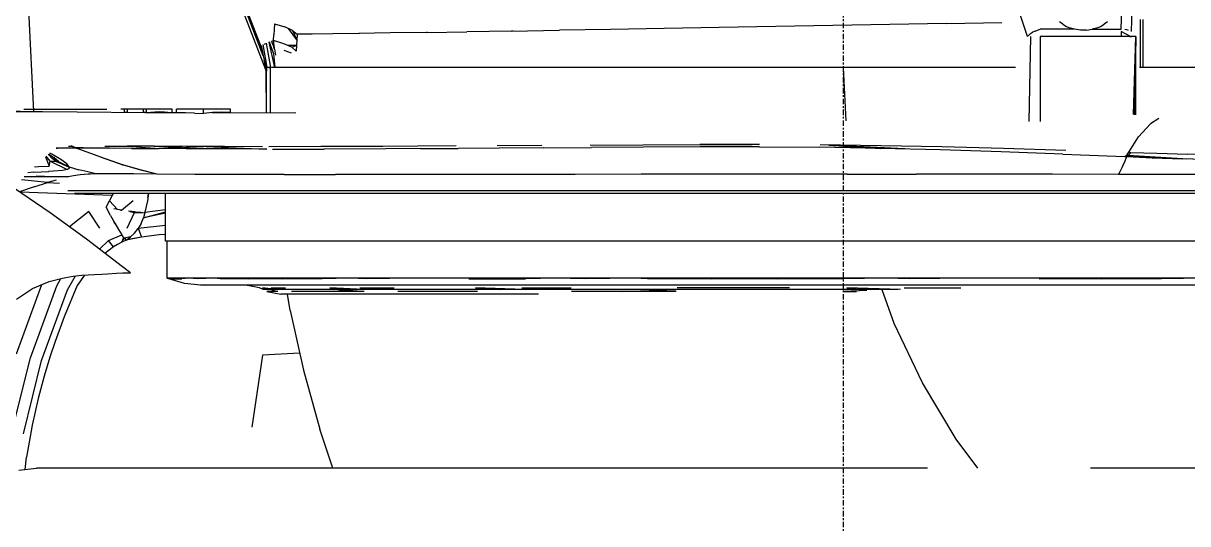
# Model space of a CAD drawing. Header units: millimetres. Extents: x -57554 to 16546, y 2142 to 98430.
# Drawn here: x -17044 to -16408, y 74937 to 75210 of the extents above; entities that cross this region are included whole.
import ezdxf

# ---------------------------------------------------------------- set-up
doc = ezdxf.new("R2010")
doc.units = ezdxf.units.MM
doc.linetypes.add('DXK_LINE_DOT3', pattern=[5.9187, 2.979, -0.9799, 0.9799, -0.9799])

msp = doc.modelspace()

# ---------------------------------------------------------------- linework, layer by layer
at = {"color": 1, "linetype": 'DXK_LINE_DOT3'}
msp.add_line((-16596.37, 71792.5), (-16596.37, 84292.5), dxfattribs=at)
at = {"color": 2, "linetype": 'Continuous'}
for p, q in [((-16444.71, 75207.03), (-16443.44, 75249.12)), ((-16439.19, 75205.8), (-16437.85, 75250)), ((-16911.64, 75184.92), (-16931.85, 75237.56)), ((-16912.98, 75192.6), (-16930.45, 75238.1)), ((-16929.92, 75238.3), (-16914.51, 75198.17)), ((-16495.93, 75203.03), (-16504.09, 75227.51)), ((-17038.14, 75162.2), (-17041, 75217.5)), ((-17038.15, 75162.2), (-17041, 75217.5)), ((-16540.16, 75210.25), (-16509.86, 75210.82)), ((-16476.67, 75209.81), (-16478.48, 75211.2)), ((-16452.26, 75211.2), (-16454.07, 75209.81)), ((-16434.17, 75186.24), (-16434.17, 75212.33)), ((-16432.79, 75186.24), (-16432.79, 75212.33)), ((-16907.08, 75207), (-16907.27, 75203.94)), ((-16906.89, 75210.06), (-16907.08, 75207)), ((-16906.89, 75210.06), (-16901.2, 75208.38)), ((-16896.98, 75206.42), (-16901.2, 75208.38)), ((-16894.7, 75201.24), (-16899.15, 75207.43)), ((-16896.98, 75206.42), (-16894.7, 75201.24)), ((-16896.98, 75206.42), (-16894.52, 75204.3)), ((-16894.52, 75204.3), (-16894.7, 75201.24)), ((-16886.25, 75204.42), (-16894.52, 75204.3)), ((-16875.02, 75204.58), (-16886.31, 75204.42)), ((-16860.49, 75204.8), (-16875.02, 75204.58)), ((-16843.67, 75205.05), (-16860.76, 75204.8)), ((-16823.97, 75205.35), (-16843.67, 75205.05)), ((-16823.97, 75205.35), (-16801.84, 75205.7)), ((-16823.41, 75205.36), (-16823.97, 75205.35)), ((-16777.52, 75206.09), (-16801.84, 75205.7)), ((-16777.52, 75206.09), (-16751.3, 75206.51)), ((-16776.63, 75206.1), (-16777.52, 75206.09)), ((-16723.44, 75206.98), (-16751.3, 75206.51)), ((-16694.26, 75207.47), (-16723.44, 75206.98)), ((-16664.12, 75207.99), (-16694.26, 75207.47)), ((-16633.32, 75208.54), (-16664.12, 75207.99)), ((-16602.2, 75209.1), (-16633.32, 75208.54)), ((-16571.04, 75209.67), (-16602.2, 75209.1)), ((-16540.16, 75210.25), (-16571.04, 75209.67)), ((-16495.19, 75203.86), (-16494.23, 75204.66)), ((-16494.23, 75204.66), (-16493.09, 75205.4)), ((-16491.81, 75206.06), (-16493.09, 75205.4)), ((-16491.81, 75206.06), (-16490.43, 75206.61)), ((-16490.43, 75206.61), (-16489, 75207.03)), ((-16470.21, 75207.03), (-16489, 75207.03)), ((-16476.67, 75209.81), (-16474.66, 75208.64)), ((-16474.66, 75208.64), (-16472.49, 75207.71)), ((-16470.21, 75207.03), (-16472.49, 75207.71)), ((-16466.98, 75206.53), (-16470.21, 75207.03)), ((-16463.76, 75206.53), (-16466.98, 75206.53)), ((-16463.76, 75206.53), (-16460.53, 75207.04)), ((-16458.24, 75207.71), (-16460.53, 75207.04)), ((-16460.53, 75207.04), (-16444.71, 75207.03)), ((-16458.24, 75207.71), (-16456.08, 75208.64)), ((-16456.08, 75208.64), (-16454.07, 75209.81)), ((-16444.71, 75205.77), (-16444.71, 75203.03)), ((-16439.67, 75203.03), (-16444.71, 75205.77)), ((-16441.73, 75206.68), (-16442.7, 75206.86)), ((-16440.82, 75206.44), (-16441.73, 75206.68)), ((-16914.51, 75198.17), (-16913.89, 75196.37)), ((-16914.2, 75198.28), (-16913.38, 75194.51)), ((-16912.98, 75192.6), (-16914.2, 75198.28)), ((-16910.79, 75186.24), (-16912.99, 75198.75)), ((-16912.33, 75199), (-16911.46, 75199.34)), ((-16912.33, 75199), (-16912.21, 75199.05)), ((-16912.21, 75199.05), (-16911.46, 75199.34)), ((-16908.83, 75186.24), (-16911.26, 75199.41)), ((-16909.85, 75199.95), (-16909.14, 75200.23)), ((-16909.85, 75199.95), (-16909.31, 75200.16)), ((-16906.74, 75186.24), (-16909.85, 75199.95)), ((-16909.85, 75199.95), (-16907.49, 75193.82)), ((-16909.31, 75200.16), (-16909.14, 75200.23)), ((-16908.33, 75200.54), (-16907.45, 75200.87)), ((-16907.87, 75199.29), (-16908.33, 75200.54)), ((-16907.46, 75198.03), (-16907.87, 75199.29)), ((-16907.09, 75196.76), (-16907.46, 75198.03)), ((-16907.1, 75196.9), (-16907.46, 75198.03)), ((-16907.45, 75200.87), (-16907.27, 75203.94)), ((-16901.72, 75199.2), (-16907.45, 75200.87)), ((-16907.45, 75200.87), (-16907.32, 75199.51)), ((-16907.32, 75199.51), (-16907.2, 75198.13)), ((-16907.2, 75198.13), (-16907.09, 75196.76)), ((-16897.48, 75197.23), (-16901.72, 75199.2)), ((-16894.87, 75198.18), (-16899.6, 75198.22)), ((-16897.48, 75197.23), (-16894.87, 75198.18)), ((-16894.87, 75198.18), (-16895.04, 75195.11)), ((-16894.7, 75201.24), (-16894.87, 75198.18)), ((-16495.93, 75203.03), (-16495.19, 75203.86)), ((-16494.94, 75156.69), (-16494.14, 75203.03)), ((-16436.72, 75203.03), (-16489, 75203.03)), ((-16489, 75203.03), (-16489, 75156.65)), ((-16439.98, 75203.03), (-16439.67, 75203.03)), ((-16439.67, 75203.03), (-16439.2, 75203.03)), ((-16438.12, 75160.47), (-16436.72, 75203.03)), ((-16436.72, 75203.03), (-16437.56, 75160.46)), ((-16436.72, 75160.45), (-16436.72, 75203.03)), ((-16913.89, 75196.37), (-16913.46, 75194.81)), ((-16913.38, 75194.51), (-16912.98, 75192.6)), ((-16912.98, 75192.6), (-16912.44, 75190.45)), ((-16911.49, 75189.6), (-16911.89, 75192.45)), ((-16907.49, 75193.82), (-16906.74, 75186.24)), ((-16906.88, 75196.18), (-16907.09, 75196.76)), ((-16906.88, 75196.18), (-16906.3, 75192.86)), ((-16897.52, 75194.07), (-16901.59, 75195.52)), ((-16897.48, 75197.23), (-16895.04, 75195.11)), ((-16911.57, 75185.67), (-16912.44, 75190.45)), ((-16912.44, 75190.45), (-16912.09, 75188.77)), ((-16912.09, 75188.77), (-16911.86, 75187.53)), ((-16911.7, 75186.53), (-16911.86, 75187.53)), ((-16911.86, 75187.53), (-16911.42, 75185.21)), ((-16911.42, 75185.21), (-16911.7, 75186.53)), ((-16911.7, 75186.53), (-16911.6, 75185.91)), ((-16911.6, 75185.91), (-16911.42, 75185.21)), ((-16911.3, 75187.29), (-16911.56, 75190.62)), ((-16911.52, 75187.13), (-16911.31, 75186.71)), ((-16911.42, 75185.21), (-16911.52, 75187.13)), ((-16911.52, 75187.13), (-16911.31, 75186.69)), ((-16911.31, 75186.71), (-16911.29, 75187.25)), ((-16911.25, 75186.64), (-16911.31, 75186.71)), ((-16911.31, 75186.69), (-16911.25, 75186.64)), ((-16911.31, 75186.69), (-16911.22, 75186.24)), ((-16911.25, 75186.64), (-16911.29, 75187.25)), ((-16911.25, 75185.17), (-16911.28, 75184.5)), ((-16911.25, 75186.64), (-16910.79, 75186.24)), ((-16911.22, 75186.24), (-16911.25, 75185.17)), ((-16911.22, 75186.24), (-16911.23, 75186.62)), ((-16910.79, 75186.24), (-16911.22, 75186.24)), ((-16910.05, 75186.24), (-16910.79, 75186.24)), ((-16910.05, 75186.24), (-16909.85, 75186.24)), ((-16909.87, 75186.24), (-16910.05, 75186.24)), ((-16909.85, 75186.24), (-16909.76, 75186.24)), ((-16909.83, 75186.24), (-16909.03, 75186.24)), ((-16909.03, 75186.24), (-16909.76, 75186.24)), ((-16909.03, 75161.52), (-16909.03, 75186.24)), ((-16502.52, 75186.24), (-16908.42, 75186.24)), ((-16594.94, 75157.08), (-16596.37, 75186.24)), ((-16284.32, 75186.24), (-16434.7, 75186.24)), ((-16911.49, 75184.44), (-16911.64, 75184.92)), ((-16911.4, 75183.95), (-16911.49, 75184.44)), ((-16911.37, 75183.45), (-16911.4, 75183.95)), ((-16911.36, 75183.76), (-16911.37, 75183.45)), ((-16911.21, 75161.53), (-16911.37, 75183.45)), ((-16911.34, 75184.02), (-16911.36, 75183.76)), ((-16911.3, 75184.24), (-16911.34, 75184.02)), ((-16911.3, 75183.3), (-16911.33, 75184.71)), ((-16911.28, 75184.5), (-16911.3, 75184.24)), ((-16911.18, 75161.53), (-16911.3, 75184.24)), ((-17057.91, 75162.56), (-17033.52, 75162.11)), ((-17048.77, 75162.26), (-17014.55, 75161.93)), ((-17043.69, 75163.5), (-16998.36, 75163.5)), ((-17015.97, 75163.5), (-17015.66, 75163.5)), ((-17014.55, 75161.93), (-16977.28, 75161.7)), ((-16962.7, 75163.5), (-16990.66, 75163.5)), ((-16988.92, 75163.5), (-16988.92, 75161.86)), ((-16988.92, 75161.86), (-16988.33, 75161.85)), ((-16988.33, 75161.85), (-16987.74, 75161.84)), ((-16987.74, 75161.84), (-16987.15, 75161.84)), ((-16987.15, 75161.84), (-16987.15, 75163.5)), ((-16978.61, 75163.5), (-16978.61, 75161.74)), ((-16978.61, 75161.74), (-16978.02, 75161.73)), ((-16977.43, 75161.73), (-16978.02, 75161.73)), ((-16976.84, 75161.72), (-16977.43, 75161.73)), ((-16977.28, 75161.7), (-16960.34, 75161.65)), ((-16976.84, 75163.5), (-16976.84, 75161.72)), ((-16976.84, 75161.72), (-16972.12, 75161.94)), ((-16972.12, 75161.94), (-16967.41, 75161.95)), ((-16966.87, 75161.87), (-16969.58, 75161.95)), ((-16967.41, 75161.95), (-16962.7, 75161.73)), ((-16966.87, 75161.92), (-16966.87, 75161.87)), ((-16962.7, 75161.73), (-16962.7, 75163.5)), ((-16930.88, 75163.5), (-16960.34, 75163.5)), ((-16960.34, 75161.47), (-16960.34, 75163.5)), ((-16955.42, 75161.38), (-16960.34, 75161.47)), ((-16950.5, 75161.28), (-16955.42, 75161.38)), ((-16950.5, 75161.28), (-16945.61, 75161.17)), ((-16945.61, 75161.17), (-16945.61, 75163.5)), ((-16940.7, 75161.62), (-16945.61, 75161.17)), ((-16941.15, 75161.58), (-16937.27, 75161.57)), ((-16935.79, 75161.82), (-16940.7, 75161.62)), ((-16937.27, 75161.57), (-16895.3, 75161.5)), ((-16935.79, 75161.82), (-16930.88, 75161.79)), ((-16930.88, 75161.79), (-16930.88, 75163.5)), ((-16428.86, 75155.45), (-16435.25, 75148.36)), ((-16424.25, 75158.44), (-16428.86, 75155.45)), ((-16440.56, 75139.93), (-16435.25, 75148.36)), ((-17026.02, 75142.24), (-17025.29, 75142.24)), ((-17025.88, 75142.24), (-17026.02, 75142.24)), ((-17025.29, 75142.24), (-17025.88, 75142.24)), ((-17020.03, 75142.16), (-17025.29, 75142.24)), ((-17015.03, 75142.15), (-17020.03, 75142.16)), ((-17019.24, 75143.35), (-17017.68, 75143.35)), ((-17017.85, 75143.57), (-17017.35, 75143.35)), ((-17017.84, 75143.57), (-17017.35, 75143.35)), ((-17017.68, 75143.35), (-17016.82, 75142.91)), ((-17017.68, 75143.35), (-17017.57, 75143.35)), ((-17017.57, 75143.35), (-17017.46, 75143.35)), ((-17017.35, 75143.35), (-17017.46, 75143.35)), ((-17017.35, 75143.35), (-17016.51, 75142.91)), ((-17016.82, 75142.91), (-17015.94, 75142.51)), ((-17015.66, 75142.51), (-17016.51, 75142.91)), ((-17015.94, 75142.51), (-17015.03, 75142.15)), ((-17015.66, 75142.51), (-16996.98, 75142.15)), ((-17006.87, 75142.17), (-17015.66, 75142.51)), ((-17014.79, 75142.15), (-17015.66, 75142.51)), ((-17015.66, 75142.51), (-16994.11, 75142.13)), ((-17001.67, 75137.2), (-17015.03, 75142.15)), ((-17015.03, 75142.15), (-17014.91, 75142.15)), ((-17014.91, 75142.15), (-17014.79, 75142.15)), ((-17006.87, 75142.17), (-17014.79, 75142.15)), ((-16996.98, 75142.15), (-17006.87, 75142.17)), ((-16999.41, 75143.34), (-16987.2, 75143.28)), ((-16984.82, 75142.08), (-16996.98, 75142.15)), ((-16972.45, 75143.2), (-16987.2, 75143.28)), ((-16987.2, 75143.28), (-16969.71, 75141.97)), ((-16987.2, 75143.28), (-16970.13, 75141.97)), ((-16984.82, 75142.08), (-16970.13, 75141.97)), ((-16972.45, 75143.2), (-16972.19, 75143.2)), ((-16954.9, 75143.11), (-16972.45, 75143.2)), ((-16941.78, 75141.79), (-16972.19, 75143.2)), ((-16972.19, 75143.2), (-16952.65, 75141.85)), ((-16952.65, 75141.85), (-16970.13, 75141.97)), ((-16934.23, 75143.02), (-16954.9, 75143.11)), ((-16932.1, 75141.73), (-16952.65, 75141.85)), ((-16944.14, 75143.06), (-16911.26, 75141.67)), ((-16913.46, 75142.99), (-16934.23, 75143.02)), ((-16911.11, 75141.67), (-16932.1, 75141.73)), ((-16881.49, 75143.03), (-16910.02, 75142.98)), ((-16908.03, 75141.66), (-16879.7, 75141.7)), ((-16847.69, 75143.16), (-16881.49, 75143.03)), ((-16846.17, 75141.84), (-16879.7, 75141.7)), ((-16828.55, 75143.26), (-16847.69, 75143.16)), ((-16827.19, 75141.94), (-16846.17, 75141.84)), ((-16807.79, 75143.38), (-16828.55, 75143.26)), ((-16827.19, 75141.94), (-16806.59, 75142.07)), ((-16784.28, 75142.23), (-16806.59, 75142.07)), ((-16760.94, 75143.68), (-16785.3, 75143.51)), ((-16760.11, 75142.41), (-16784.28, 75142.23)), ((-16760.11, 75142.41), (-16733.91, 75142.62)), ((-16734.55, 75143.87), (-16705.84, 75144.03)), ((-16705.39, 75142.81), (-16733.91, 75142.62)), ((-16705.84, 75144.03), (-16674.74, 75144.14)), ((-16674.5, 75142.93), (-16705.39, 75142.81)), ((-16642.16, 75144.14), (-16674.74, 75144.14)), ((-16674.74, 75144.14), (-16646.25, 75144.14)), ((-16642.13, 75142.9), (-16674.5, 75142.93)), ((-16642.13, 75142.9), (-16609.31, 75142.64)), ((-16576.37, 75142.08), (-16609.31, 75142.64)), ((-16575.92, 75143.52), (-16609.12, 75143.95)), ((-16562.86, 75141.74), (-16604.27, 75143.88)), ((-16604.27, 75143.88), (-16576.37, 75142.08)), ((-16543.41, 75141.25), (-16576.37, 75142.08)), ((-16542.63, 75142.87), (-16575.92, 75143.52)), ((-16510.19, 75140.17), (-16543.41, 75141.25)), ((-16509.03, 75142.01), (-16542.63, 75142.87)), ((-16474.91, 75141), (-16509.03, 75142.01)), ((-17031.76, 75137.47), (-17029.83, 75132.39)), ((-17029.31, 75135.13), (-17031.46, 75137.74)), ((-17029.51, 75137.98), (-17030.35, 75138.72)), ((-17028.27, 75136.58), (-17030.24, 75138.81)), ((-17030.08, 75138.96), (-17029.11, 75138.38)), ((-17029.83, 75132.39), (-17029.31, 75135.13)), ((-17028.43, 75138.88), (-17029.53, 75139.44)), ((-17029.31, 75135.13), (-17019.94, 75130.55)), ((-17029.31, 75135.13), (-17026.11, 75135)), ((-17029.11, 75138.38), (-17025.89, 75135.98)), ((-17023.39, 75136.01), (-17028.43, 75138.88)), ((-17026.11, 75135), (-17028.27, 75136.58)), ((-17028.27, 75136.58), (-17025.79, 75135.35)), ((-17028.27, 75136.58), (-17024.54, 75134.74)), ((-17024.54, 75134.74), (-17027.32, 75137.04)), ((-17026.11, 75135), (-17018.84, 75131.89)), ((-17025.94, 75134.93), (-17018.88, 75131.94)), ((-17025.89, 75135.98), (-17024.54, 75134.74)), ((-17018.86, 75131.94), (-17025.79, 75135.35)), ((-17025.79, 75135.35), (-17018.89, 75131.95)), ((-17023.53, 75136.08), (-17023.39, 75136.01)), ((-17020.17, 75133.68), (-17023.39, 75136.01)), ((-16989.9, 75133.18), (-17001.67, 75137.2)), ((-17001.42, 75137.2), (-16989.65, 75133.18)), ((-16476.54, 75138.91), (-16510.19, 75140.17)), ((-16476.54, 75138.91), (-16442.72, 75137.59)), ((-16444.23, 75131.56), (-16443.06, 75134.27)), ((-16443.06, 75134.27), (-16442.95, 75134.55)), ((-16443.05, 75134.31), (-16441.75, 75137.55)), ((-16442.72, 75137.59), (-16442.39, 75137.57)), ((-16442.7, 75137.58), (-16441.97, 75138.21)), ((-16442.39, 75137.57), (-16442.07, 75137.56)), ((-16442.07, 75137.56), (-16441.75, 75137.55)), ((-16441.97, 75138.21), (-16441.26, 75138.99)), ((-16440.99, 75138.17), (-16441.75, 75137.55)), ((-16441.75, 75137.55), (-16427.82, 75136.98)), ((-16441.26, 75138.99), (-16440.56, 75139.93)), ((-16440.24, 75138.96), (-16440.99, 75138.17)), ((-16411.35, 75136.35), (-16440.99, 75138.17)), ((-16440.99, 75138.17), (-16409.35, 75136.28)), ((-16440.23, 75139.92), (-16440.56, 75139.93)), ((-16440.24, 75138.96), (-16439.53, 75139.9)), ((-16440.23, 75139.92), (-16439.88, 75139.9)), ((-16439.88, 75139.9), (-16439.53, 75139.9)), ((-16439.53, 75139.9), (-16425.32, 75139.42)), ((-16427.82, 75136.98), (-16411.35, 75136.35)), ((-16425.32, 75139.42), (-16408.54, 75138.9)), ((-16425.32, 75139.42), (-16408.55, 75138.89)), ((-16392.86, 75135.7), (-16411.35, 75136.35)), ((-16389.7, 75138.34), (-16408.55, 75138.89)), ((-17038.3, 75129.03), (-17041.51, 75128.77)), ((-17038.3, 75129.03), (-17030.07, 75129.53)), ((-17037.92, 75132.04), (-17035.71, 75132.17)), ((-17035.71, 75132.17), (-17029.83, 75132.39)), ((-17027.46, 75129.66), (-17030.13, 75129.52)), ((-17022.52, 75130.01), (-17027.46, 75129.66)), ((-17019.94, 75130.55), (-17022.52, 75130.01)), ((-17018.86, 75131.94), (-17020.17, 75133.68)), ((-17019.23, 75130.94), (-17019.94, 75130.55)), ((-17018.89, 75131.38), (-17019.23, 75130.94)), ((-17018.84, 75131.89), (-17018.89, 75131.38)), ((-17018.86, 75131.94), (-17013.61, 75130.44)), ((-17008.81, 75129.18), (-17013.61, 75130.44)), ((-17008.5, 75127.97), (-17012.89, 75127.62)), ((-17004.45, 75128.16), (-17008.81, 75129.18)), ((-17007.24, 75128.04), (-17008.5, 75127.97)), ((-17005.93, 75128.1), (-17007.24, 75128.04)), ((-17004.56, 75128.15), (-17005.93, 75128.1)), ((-16994.91, 75128.22), (-17004.45, 75128.16)), ((-16983.75, 75128.09), (-16994.91, 75128.22)), ((-16979.72, 75130.11), (-16989.9, 75133.18)), ((-16989.89, 75133.18), (-16989.65, 75133.18)), ((-16989.65, 75133.18), (-16989.14, 75133.03)), ((-16979.47, 75130.1), (-16989.65, 75133.18)), ((-16971.14, 75127.97), (-16983.75, 75128.09)), ((-16971.14, 75127.97), (-16979.72, 75130.11)), ((-16970.89, 75127.97), (-16979.47, 75130.1)), ((-16950.37, 75127.87), (-16971.14, 75127.97)), ((-16927.22, 75127.81), (-16950.37, 75127.87)), ((-16742.85, 75127.86), (-16777.9, 75127.83)), ((-16706.67, 75127.91), (-16742.85, 75127.86)), ((-16669.72, 75127.95), (-16706.67, 75127.91)), ((-16632.21, 75127.99), (-16669.72, 75127.95)), ((-16594.35, 75128.01), (-16632.21, 75127.99)), ((-16594.35, 75128.01), (-16556.51, 75128.02)), ((-16519.07, 75128), (-16556.51, 75128.02)), ((-16482.22, 75127.96), (-16519.07, 75128)), ((-16446.16, 75127.88), (-16482.22, 75127.96)), ((-16446.16, 75127.88), (-16445.27, 75129.44)), ((-16415.92, 75127.8), (-16446.16, 75127.88)), ((-16445.27, 75129.44), (-16444.23, 75131.56)), ((-16444.27, 75131.49), (-16444.23, 75131.56)), ((-17030.7, 75123.42), (-17044.85, 75124.83)), ((-17019.7, 75126.5), (-17043.44, 75126.5)), ((-17038.01, 75121.13), (-17030.7, 75123.42)), ((-17027.65, 75126.63), (-17036.96, 75126.88)), ((-17025.93, 75124.73), (-17030.7, 75123.42)), ((-17030.7, 75123.42), (-17024.15, 75123.11)), ((-17019.7, 75126.5), (-17019.62, 75126.5)), ((-17019.62, 75126.5), (-17019.55, 75126.51)), ((-17019.48, 75126.52), (-17019.55, 75126.51)), ((-17016.56, 75127.14), (-17019.48, 75126.52)), ((-17012.89, 75127.62), (-17016.56, 75127.14)), ((-16901.58, 75127.78), (-16927.22, 75127.81)), ((-16901.58, 75127.78), (-16873.56, 75127.77)), ((-16843.43, 75127.77), (-16873.56, 75127.77)), ((-16811.49, 75127.8), (-16843.43, 75127.77)), ((-16777.9, 75127.83), (-16811.49, 75127.8)), ((-16386.77, 75127.72), (-16415.92, 75127.8)), ((-17029.2, 75106.83), (-17048.72, 75120.26)), ((-17038.01, 75121.13), (-17046.05, 75118.42)), ((-17045.84, 75118.28), (-16995.39, 75116.55)), ((-16192.83, 75118.96), (-17019.62, 75118.96)), ((-16196.32, 75117.5), (-17016.09, 75117.5)), ((-16995.39, 75116.55), (-16996.94, 75113.48)), ((-16994.83, 75117.5), (-16995.39, 75116.55)), ((-16975.59, 75117.5), (-16976.24, 75113.53)), ((-16975.96, 75115.23), (-16975.67, 75117.5)), ((-16966.37, 75091.5), (-16966.37, 75117.5)), ((-16621.11, 75117.5), (-16621.1, 75117.62)), ((-16571.63, 75117.5), (-16571.64, 75117.58)), ((-16998.72, 75109.99), (-16996.94, 75113.48)), ((-16996.33, 75105.44), (-16998.72, 75109.99)), ((-16996.94, 75113.48), (-16992.49, 75108.71)), ((-16990.33, 75108.31), (-16994.46, 75109.07)), ((-16990.33, 75108.31), (-16984.04, 75113.68)), ((-16976.24, 75113.53), (-16977.54, 75107.3)), ((-17009.42, 75092.45), (-17029.2, 75106.83)), ((-17008.21, 75107.55), (-17018.76, 75099.28)), ((-17002.2, 75098.62), (-17008.21, 75107.55)), ((-16996.33, 75105.44), (-16994.05, 75101.31)), ((-16990.92, 75108.42), (-16990.33, 75108.31)), ((-16987.31, 75098.52), (-16983.23, 75107)), ((-16982.97, 75107.38), (-16986.46, 75107.74)), ((-16985.76, 75107.67), (-16983.23, 75107)), ((-16979.96, 75107.23), (-16983.23, 75107)), ((-16983.23, 75107), (-16977.66, 75106.85)), ((-16982.97, 75107.38), (-16979.96, 75107.23)), ((-16979.96, 75107.23), (-16977.66, 75106.85)), ((-16979.65, 75101.1), (-16978.4, 75104.1)), ((-16978.4, 75104.1), (-16966.37, 75107.44)), ((-16977.66, 75106.85), (-16978.4, 75104.1)), ((-16966.37, 75106.8), (-16978.4, 75104.1)), ((-16977.66, 75106.85), (-16977.54, 75107.3)), ((-16977.54, 75107.3), (-16966.37, 75108.64)), ((-16994.05, 75101.31), (-16994.48, 75102.09)), ((-16993.57, 75100.5), (-16994.05, 75101.31)), ((-16994.05, 75101.31), (-16991.97, 75097.76)), ((-16991.97, 75097.76), (-16990.2, 75094.96)), ((-16983.18, 75095.89), (-16981.25, 75098.35)), ((-16979.65, 75101.1), (-16981.25, 75098.35)), ((-16981.25, 75098.35), (-16981.19, 75098.45)), ((-16981.19, 75098.45), (-16966.37, 75100.14)), ((-16981.19, 75098.45), (-16979.44, 75093.54)), ((-17012.86, 75094.96), (-17012.67, 75095.13)), ((-16989.75, 75077.35), (-17009.42, 75092.45)), ((-17002.3, 75086.99), (-16997.39, 75091.74)), ((-16997.39, 75091.74), (-16990.2, 75094.96)), ((-16994.73, 75088.26), (-16997.39, 75091.74)), ((-16990.26, 75090.87), (-16992.54, 75089.59)), ((-16990.26, 75090.87), (-16989.1, 75093.42)), ((-16990.26, 75090.87), (-16988.82, 75093.03)), ((-16987.89, 75092.07), (-16990.26, 75090.87)), ((-16988.82, 75093.03), (-16990.2, 75094.96)), ((-16985.41, 75093.79), (-16988.82, 75093.03)), ((-16988.07, 75092.26), (-16988.82, 75093.03)), ((-16988.82, 75093.03), (-16987.89, 75092.07)), ((-16987.89, 75092.07), (-16988.07, 75092.26)), ((-16987.89, 75092.07), (-16985.41, 75093.79)), ((-16979.44, 75093.54), (-16987.89, 75092.07)), ((-16985.68, 75092.46), (-16987.89, 75092.07)), ((-16979.44, 75093.54), (-16985.68, 75092.46)), ((-16983.18, 75095.89), (-16985.41, 75093.79)), ((-16969.82, 75094.81), (-16979.44, 75093.54)), ((-16966.37, 75095.15), (-16969.82, 75094.81)), ((-16270.06, 75091.5), (-16966.37, 75091.5)), ((-16965.37, 75071.3), (-16965.37, 75091.5)), ((-16994.73, 75088.26), (-16999.41, 75084.77)), ((-16992.54, 75089.59), (-16994.73, 75088.26)), ((-16988.57, 75076.45), (-16989.75, 75077.35)), ((-17029.79, 75069.4), (-17022.51, 75071.3)), ((-17025.64, 75067.14), (-17023.39, 75071.07)), ((-17022.51, 75071.3), (-17020.69, 75071.61)), ((-17020.69, 75071.61), (-17016.69, 75072.3)), ((-17019.83, 75064.83), (-17015.55, 75072.44)), ((-17016.69, 75072.3), (-17011.97, 75072.85)), ((-17010.59, 75072.95), (-17014.47, 75067.31)), ((-17011.97, 75072.85), (-17005.11, 75073.33)), ((-17005.11, 75073.33), (-17001.02, 75073.5)), ((-17001.02, 75073.5), (-16997.99, 75073.68)), ((-16997.99, 75073.68), (-16993.07, 75073.94)), ((-16993.07, 75073.94), (-16989.63, 75074.07)), ((-16989.63, 75074.07), (-16985.36, 75074.17)), ((-16987.38, 75075.58), (-16988.57, 75076.45)), ((-16986.17, 75074.74), (-16987.38, 75075.58)), ((-16985.9, 75074.55), (-16986.17, 75074.74)), ((-16985.63, 75074.36), (-16985.9, 75074.55)), ((-16985.36, 75074.17), (-16985.63, 75074.36)), ((-16293.72, 75071.3), (-16965.37, 75071.3)), ((-16964.49, 75070.92), (-16965.37, 75071.3)), ((-16965.37, 75071.3), (-16962.71, 75070.92)), ((-16956.04, 75068.36), (-16964.49, 75070.92)), ((-16957.58, 75071.3), (-16962.71, 75070.92)), ((-16962.71, 75070.92), (-16962.46, 75071.3)), ((-16962.71, 75070.92), (-16957.41, 75070.92)), ((-16953.78, 75071.3), (-16957.41, 75070.92)), ((-16948.64, 75070.92), (-16953.78, 75071.3)), ((-16939.46, 75071.3), (-16948.64, 75070.92)), ((-16936.47, 75070.92), (-16939.46, 75071.3)), ((-16880.93, 75070.92), (-16936.47, 75070.92)), ((-16921.02, 75070.92), (-16902.66, 75071.3)), ((-16881.05, 75071.3), (-16902.45, 75070.92)), ((-16902.45, 75070.92), (-16894.9, 75071.3)), ((-16865.36, 75071.3), (-16880.93, 75070.92)), ((-16856.67, 75070.92), (-16865.36, 75071.3)), ((-16831.58, 75071.3), (-16856.67, 75070.92)), ((-16769.98, 75071.3), (-16800.88, 75070.92)), ((-16800.88, 75070.92), (-16794.09, 75071.3)), ((-16800.88, 75070.92), (-16769.9, 75070.92)), ((-16753.48, 75071.3), (-16769.9, 75070.92)), ((-16737.24, 75070.92), (-16753.48, 75071.3)), ((-16710.4, 75071.3), (-16737.24, 75070.92)), ((-16703.23, 75070.92), (-16710.4, 75071.3)), ((-16596.37, 75070.92), (-16703.23, 75070.92)), ((-16668.19, 75070.92), (-16632.47, 75071.3)), ((-16596.37, 75071.3), (-16632.45, 75070.92)), ((-16632.45, 75070.92), (-16619.54, 75071.3)), ((-16573.2, 75071.3), (-16596.37, 75070.92)), ((-16560.29, 75070.92), (-16573.2, 75071.3)), ((-16527.23, 75071.3), (-16560.29, 75070.92)), ((-16489.51, 75070.92), (-16455.41, 75071.3)), ((-16489.51, 75070.92), (-16482.34, 75071.3)), ((-16422.84, 75070.92), (-16489.51, 75070.92)), ((-16422.76, 75071.3), (-16455.5, 75070.92)), ((-16455.5, 75070.92), (-16439.26, 75071.3)), ((-16398.65, 75071.3), (-16422.84, 75070.92)), ((-17047.75, 75030.05), (-17033.85, 75067.72)), ((-17047.58, 75059.78), (-17039, 75065.6)), ((-17040.11, 75027.86), (-17025.64, 75067.14)), ((-17039, 75065.6), (-17029.79, 75069.4)), ((-17034, 75026.28), (-17019.83, 75064.83)), ((-17014.47, 75067.31), (-17021.7, 75050.14)), ((-16947.27, 75067.5), (-16956.04, 75068.36)), ((-16341.39, 75067.5), (-16947.27, 75067.5)), ((-16915.11, 75065.98), (-16922.76, 75067.5)), ((-16913.09, 75065), (-16915.11, 75065.98)), ((-16905.93, 75065), (-16913.39, 75065.98)), ((-16913.39, 75065.98), (-16910.26, 75065)), ((-16566.49, 75065), (-16913.08, 75065)), ((-16909.54, 75064.02), (-16906.3, 75065)), ((-16908.61, 75065.98), (-16900.83, 75065.98)), ((-16858.08, 75065), (-16876.58, 75065.98)), ((-16876.58, 75065.98), (-16868.87, 75065)), ((-16859.13, 75065), (-16873.89, 75064.02)), ((-16873.89, 75064.02), (-16868.87, 75065)), ((-16860.34, 75065.98), (-16841.56, 75065.98)), ((-16770.39, 75065), (-16797.11, 75065.98)), ((-16797.11, 75065.98), (-16784.24, 75065)), ((-16771.88, 75065.98), (-16744.95, 75065.98)), ((-16716.77, 75064.02), (-16688.08, 75065)), ((-16625.73, 75065.98), (-16687.08, 75065.98)), ((-16583.54, 75064.43), (-16596.35, 75064.02)), ((-16565.17, 75065.05), (-16594.47, 75065.98)), ((-16594.47, 75065.98), (-16585.79, 75065)), ((-16568.59, 75046.57), (-16575.13, 75064.84)), ((-16563.24, 75065.98), (-16532.33, 75065.98)), ((-16911.06, 75064.02), (-16903.4, 75062.5)), ((-16905.01, 75064.02), (-16911.06, 75064.02)), ((-16762.76, 75062.5), (-16903.4, 75062.5)), ((-16898.3, 75053.58), (-16899.85, 75062.5)), ((-16858.01, 75064.02), (-16897.5, 75064.02)), ((-16795.99, 75064.02), (-16839.61, 75064.02)), ((-16687.7, 75064.02), (-16744.69, 75064.02)), ((-16596.35, 75064.02), (-16589.19, 75064.02)), ((-16898.3, 75053.58), (-16890.99, 75021.02)), ((-17021.7, 75050.14), (-17026.59, 75036.78)), ((-16553.27, 75014.18), (-16568.59, 75046.57)), ((-17026.59, 75036.78), (-17029.49, 75028.08)), ((-17050.24, 74987.2), (-17040.11, 75027.86)), ((-17043.92, 74986.34), (-17034, 75026.28)), ((-17029.49, 75028.08), (-17032.6, 75017.79)), ((-16913.41, 75029.22), (-16919.26, 74989.86)), ((-16893.09, 75030.38), (-16913.41, 75029.22)), ((-16890.99, 75021.02), (-16882.09, 74988.85)), ((-17032.6, 75017.79), (-17035.85, 75005.58)), ((-16534.86, 74983.46), (-16553.27, 75014.18)), ((-17035.85, 75005.58), (-17039.11, 74990.95)), ((-17039.11, 74990.95), (-17042.13, 74973.51)), ((-16875.04, 74967.5), (-16882.09, 74988.85)), ((-16523.02, 74967.5), (-16534.86, 74983.46)), ((-17042.9, 74966.89), (-17042.13, 74973.51)), ((-17046.43, 74966.54), (-17036.69, 74967.5)), ((-16550.53, 74967.5), (-17036.69, 74967.5)), ((-16121.74, 74967.5), (-16461.56, 74967.5))]:
    msp.add_line(p, q, dxfattribs=at)

doc.saveas('drawing.dxf')
